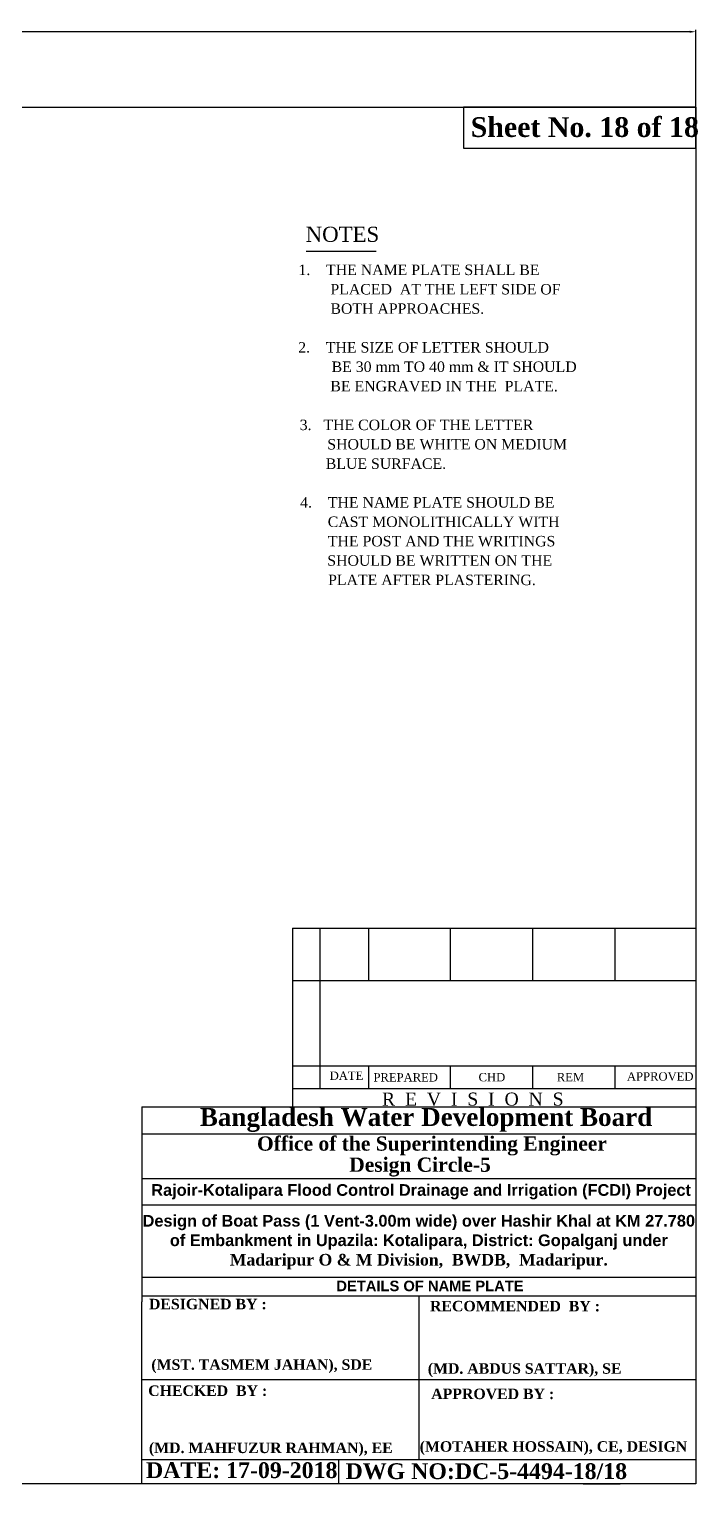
# Model space of a CAD drawing. Extents: x -1206532 to 786809, y -4288605 to 172932.
# Drawn here: x 749608 to 786809, y -4288605 to -4207661 of the extents above; entities that cross this region are included whole.
import ezdxf

# ---------------------------------------------------------------- set-up
doc = ezdxf.new("R2010")
doc.units = 0
doc.header["$LTSCALE"] = 300
doc.header["$MEASUREMENT"] = 0
doc.layers.get('0').update_dxf_attribs({"linetype": 'CONTINUOUS'})
doc.layers.get('DEFPOINTS').update_dxf_attribs({"linetype": 'CONTINUOUS'})
doc.layers.add('LINE', color=7, linetype='CONTINUOUS')
doc.styles.add('style1', font='TIMES_0.TTF')
doc.dimstyles.new('3', dxfattribs={"dimtxt": 225, "dimasz": 350, "dimexe": 100, "dimexo": 25, "dimgap": 9, "dimtad": 0, "dimdec": 0, "dimzin": 0, "dimdsep": 46, "dimtxsty": 'Standard', "dimcen": 0, "dimclrd": 5, "dimclre": 6, "dimclrt": 1, "dimadec": 0, "dimazin": 0, "dimtfac": 1, "dimtdec": 0, "dimtofl": 0, "dimtmove": 2, "dimatfit": 3, "dimfxl": 1, "dimtolj": 1, "dimtzin": 0, "dimarcsym": 0})

# ---------------------------------------------------------------- blocks, each defined once
blk = doc.blocks.new('*D505')
at = {"layer": 'DEFPOINTS', "color": 0, "lineweight": 30}
for p in [(786701, -4207808), (678397, -4212008), (786701, -4212008)]:
    blk.add_point(p, dxfattribs=at)
at = {"layer": 'LINE', "color": 6, "lineweight": -2}
for p, q in [((678397, -4211983), (678397, -4207708)), ((786701, -4211983), (786701, -4207708))]:
    blk.add_line(p, q, dxfattribs=at)
at = {"layer": 'LINE', "color": 5, "lineweight": -2}
for p, q in [((678747, -4207808), (731978, -4207808)), ((786351, -4207808), (733121, -4207808))]:
    blk.add_line(p, q, dxfattribs=at)
at = {"layer": 'LINE', "color": 5, "lineweight": 30}
for points in [[(678747, -4207750), (678747, -4207867), (678397, -4207808)], [(786351, -4207750), (786351, -4207867), (786701, -4207808)]]:
    blk.add_solid(points, dxfattribs=at)
at = {"layer": 'LINE', "color": 1, "lineweight": 30, "insert": (732549, -4207808), "char_height": 225, "attachment_point": 5}
blk.add_mtext('\\A1;108303', dxfattribs=at)

msp = doc.modelspace()

# ---------------------------------------------------------------- linework, layer by layer
at = {"lineweight": 30}
msp.add_line((765023.345, -4220016.682), (768911.54, -4220016.682), dxfattribs=at)
at = {"linetype": 'ByBlock', "lineweight": 30}
for points in [[(678397.389, -4288593.469), (678397.389, -4212007.575), (786700.674, -4212007.575), (786700.674, -4288593.469), (678397.389, -4288593.469)], [(786700.674, -4212007.575), (773770.152, -4212007.575), (773770.152, -4214293.226), (786700.674, -4214293.226)]]:
    msp.add_lwpolyline(points, close=True, dxfattribs=at)
at = {"layer": 'LINE', "lineweight": 25}
for p, q in [((764261.896, -4257686.774), (786700.674, -4257686.774)), ((764261.896, -4257686.774), (764261.896, -4267810.926)), ((765773.599, -4257686.774), (765773.599, -4266608.435)), ((765773.599, -4257686.774), (765773.599, -4266608.435)), ((765773.599, -4257686.774), (765773.599, -4266608.435)), ((765773.599, -4257686.774), (765773.599, -4266608.435)), ((768489.42, -4257734.808), (768489.42, -4260604.284)), ((773044.754, -4260604.284), (773044.754, -4257686.512)), ((777634.494, -4260604.284), (777634.494, -4257686.512)), ((782205.944, -4260604.284), (782205.944, -4257727.388)), ((782355.768, -4257686.774), (786700.674, -4257686.774)), ((764261.896, -4260604.284), (786473.622, -4260604.284)), ((765842.865, -4260604.284), (786700.674, -4260604.284)), ((764261.896, -4265339.953), (786473.622, -4265339.953)), ((765842.865, -4265339.953), (786700.674, -4265339.953)), ((765842.865, -4265339.953), (786473.622, -4265339.953)), ((765842.865, -4265339.953), (786473.622, -4265339.953)), ((768489.42, -4265339.953), (768489.42, -4266608.435)), ((773044.754, -4266611.396), (773044.754, -4265339.953)), ((777634.494, -4266611.396), (777634.494, -4265339.953)), ((782205.944, -4266604.41), (782205.944, -4265339.953)), ((764261.896, -4266608.435), (786473.622, -4266608.435)), ((765842.865, -4266608.435), (786700.674, -4266608.435)), ((765842.865, -4266608.435), (786473.622, -4266608.435)), ((765842.865, -4266608.435), (786473.622, -4266608.435)), ((755869.421, -4267626.818), (786700.674, -4267626.818)), ((755869.421, -4267626.818), (755869.421, -4278469.317)), ((786700.674, -4267810.926), (786700.674, -4288593.469)), ((755869.421, -4269123.85), (786700.674, -4269123.85)), ((755869.421, -4271606.976), (786700.674, -4271606.976)), ((755869.421, -4271606.976), (786700.674, -4271606.976)), ((755869.421, -4271606.976), (786700.674, -4271606.976)), ((755869.421, -4271606.976), (786700.674, -4271606.976)), ((755869.421, -4273072.104), (786700.674, -4273072.104)), ((755869.421, -4273072.104), (786700.674, -4273072.104)), ((755869.421, -4273072.104), (786700.674, -4273072.104)), ((755869.421, -4273072.104), (786700.674, -4273072.104)), ((755869.421, -4277102.667), (786700.674, -4277102.667)), ((755869.421, -4278147.107), (786700.674, -4278147.107)), ((755869.421, -4288593.469), (755869.421, -4278469.317)), ((771285.047, -4278147.107), (771285.047, -4287244.063)), ((755869.421, -4282804.704), (786700.674, -4282804.704)), ((755869.421, -4287244.063), (786700.674, -4287244.063)), ((761998.06, -4287244.063), (786700.674, -4287244.063)), ((761998.06, -4287244.063), (786700.674, -4287244.063)), ((761998.06, -4287244.063), (786700.674, -4287244.063)), ((766812.057, -4287244.063), (766812.057, -4288605.197)), ((786700.674, -4288593.469), (755869.421, -4288593.469)), ((780427.573, -4288593.469), (782483.39, -4288593.469))]:
    msp.add_line(p, q, dxfattribs=at)

# ---------------------------------------------------------------- texts
at = {"color": 7, "lineweight": 30, "style": 'style1'}
for s, height, p in [('NOTES', 841.0522, (764990.846, -4219497.812)), ('1.    THE NAME PLATE SHALL BE       ', 582.26688, (764587.952, -4221346.193)), ('PLACED  AT THE LEFT SIDE OF    ', 582.26688, (766368.925, -4222424.465)), ('BOTH APPROACHES.', 582.26688, (766368.924, -4223502.737)), (' 2.    THE SIZE OF LETTER SHOULD ', 582.26688, (764355.359, -4225659.281)), ('BE 30 mm TO 40 mm & IT SHOULD ', 582.26688, (766433.727, -4226737.553)), ('BE ENGRAVED IN THE  PLATE.', 582.26688, (766365.192, -4227815.825)), ('3.   THE COLOR OF THE LETTER ', 582.26688, (764661.184, -4229972.369)), ('SHOULD BE WHITE ON MEDIUM ', 582.26688, (766195.471, -4231050.641)), ('BLUE SURFACE.', 582.26688, (766109.711, -4232128.913)), ('4.    THE NAME PLATE SHOULD BE ', 582.26688, (764684.973, -4234285.457)), ('CAST MONOLITHICALLY WITH ', 582.26688, (766220.66, -4235363.729)), ('THE POST AND THE WRITINGS ', 582.26688, (766226.257, -4236442.001)), ('SHOULD BE WRITTEN ON THE ', 582.26688, (766195.472, -4237520.273)), ('PLATE AFTER PLASTERING.  ', 582.26688, (766239.318, -4238598.545))]:
    msp.add_text(s, height=height, dxfattribs=at).set_placement(p)
at = {"linetype": 'ByBlock', "lineweight": 30, "insert": (774171.629, -4212562.543), "char_height": 1100.19943, "width": 14663.93298, "attachment_point": 1}
msp.add_mtext('{\\fTimes New Roman|b1|i0|c0|p18;Sheet No. 18 of 18}', dxfattribs=at)
at = {"layer": 'LINE', "lineweight": 25, "attachment_point": 1}
for s, insert, char_height in [('{\\fTimes New Roman|b0|i0|c0|p18;DATE }', (766327.941, -4265660.37), 464.15929), ('{\\fTimes New Roman|b0|i0|c0|p18;PREPARED\\fTimes New Roman|b1|i0|c0|p18; }', (768763.96, -4265751.579), 464.15929), ('{\\fTimes New Roman|b0|i0|c0|p18;CHD}', (774610.859, -4265741.819), 464.15929), ('{\\fTimes New Roman|b0|i0|c0|p18; REM }', (778786.416, -4265741.819), 464.15929), ('{\\fTimes New Roman|b0|i0|c0|p18;APPROVED}', (782863.492, -4265701.921), 464.15929), ('{\\fTimes New Roman|b0|i0|c0|p18;R  E  V  I  S  I  O  N  S}', (769236.307, -4266832.048), 725.24889), ('{\\fTimes New Roman|b1|i0|c0|p18;DESIGNED BY :}', (756276.165, -4278307.978), 582.3576), ('{\\fTimes New Roman|b1|i0|c0|p18;RECOMMENDED  BY :}', (771908.452, -4278421.716), 582.3576), ('{\\fTimes New Roman|b1|i0|c0|p18;\\C0;(MST. TASMEM JAHAN), SDE}', (756407.433, -4281673.551), 582.3576), ('{\\fTimes New Roman|b1|i0|c0|p18;\\C0;(MD. ABDUS SATTAR), SE}', (771783.356, -4281892.986), 582.3576), ('{\\fTimes New Roman|b1|i0|c0|p18;CHECKED  BY :}', (756232.331, -4283127.287), 582.3576), ('{\\fTimes New Roman|b1|i0|c0|p18;APPROVED BY :}', (771975.983, -4283303.188), 582.3576), ('{\\fTimes New Roman|b1|i0|c0|p18;\\C0;(MD. MAHFUZUR RAHMAN), EE}', (756274.345, -4286307.123), 582.3576), ('{\\fTimes New Roman|b1|i0|c0|p18;\\C0;(MOTAHER HOSSAIN), CE, DESIGN}', (771335.604, -4286230.48), 582.3576), ('{\\fTimes New Roman|b1|i0|c0|p18;DATE: 17-09-2018}', (756109.401, -4287401.949), 878.2339), ('{\\fTimes New Roman|b1|i0|c0|p18; DWG NO:DC-5-4494-18/18}', (766878.674, -4287457.375), 878.2339)]:
    msp.add_mtext(s, dxfattribs=dict(at, insert=insert, char_height=char_height))
at = {"layer": 'LINE', "lineweight": 25, "attachment_point": 8}
for s, insert, char_height, width in [('{\\fTimes New Roman|b1|i0|c0|p18;Bangladesh Water Development Board}', (771686.223, -4269024.941), 998.18037, 39919.55107), ('{\\fTimes New Roman|b1|i0|c0|p18;Office of the Superintending Engineer}', (772016.218, -4270330.816), 791.73537, 31663.33617), ('{\\fTimes New Roman|b1|i0|c0|p18;Design Circle-5}', (771349.913, -4271505.864), 791.73537, 31663.33617), ('{\\fArial|b1|i0|c0|p34;Rajoir-Kotalipara Flood Control Drainage and Irrigation (FCDI) Project}', (771413.47, -4272776.684), 650.0736, 38816.05202), ('\\pt0.007299;{\\fArial|b1|i0|c0|p34;Design of Boat Pass (1 Vent-3.00m wide) over Hashir Khal at KM 27.780 of Embankment in Upazila: Kotalipara, District: Gopalganj under \\P\\ptz;\\fTimes New Roman|b1|i0|c0|p18;Madaripur O & M Division,  BWDB,  Madaripur.}', (771285.047, -4276668.319), 650, 30831.25324), ('{\\fArial|b1|i0|c0|p34;DETAILS OF NAME PLATE\\P\\fTimes New Roman|b1|i0|c0|p18;  }', (771905.658, -4278868.446), 586.03208, 29590.03261)]:
    msp.add_mtext(s, dxfattribs=dict(at, insert=insert, char_height=char_height, width=width))

# ---------------------------------------------------------------- dimensions: what is measured, and where the dimension line sits
at = {"layer": 'LINE', "lineweight": 30}
dim = msp.add_linear_dim(base=(786700.674, -4207808.318), p1=(678397.389, -4212007.575), p2=(786700.674, -4212007.575), dimstyle='3', override={"dimfxl": 0.12}, dxfattribs=at)
dim.commit()
dim.dimension.update_dxf_attribs({"geometry": '*D505', "text_midpoint": (732549.032, -4207808.318)})

doc.saveas('drawing.dxf')
